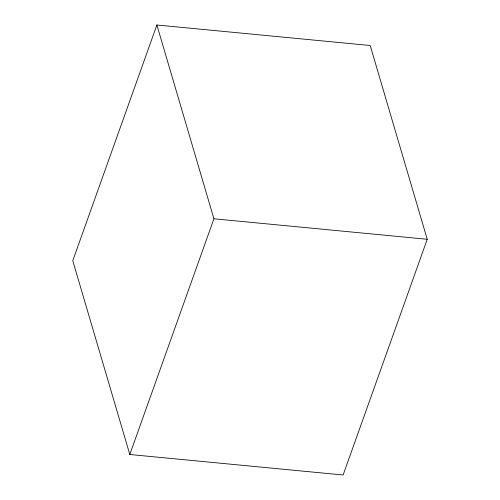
<?xml version="1.0" encoding="UTF-8"?>
<svg xmlns="http://www.w3.org/2000/svg" width="500" height="500" viewBox="0 0 500 500"><rect width="100%" height="100%" fill="white"/><g stroke="black" fill="none" stroke-linecap="round" stroke-linejoin="round"><path stroke-width="0.75" d="M156.881 25L72.763 260.712L129.8 454.494L343.119 475L427.238 239.288L370.2 45.506L156.881 25L213.912 218.781L129.8 454.494M213.912 218.781L427.238 239.288"/></g></svg>
